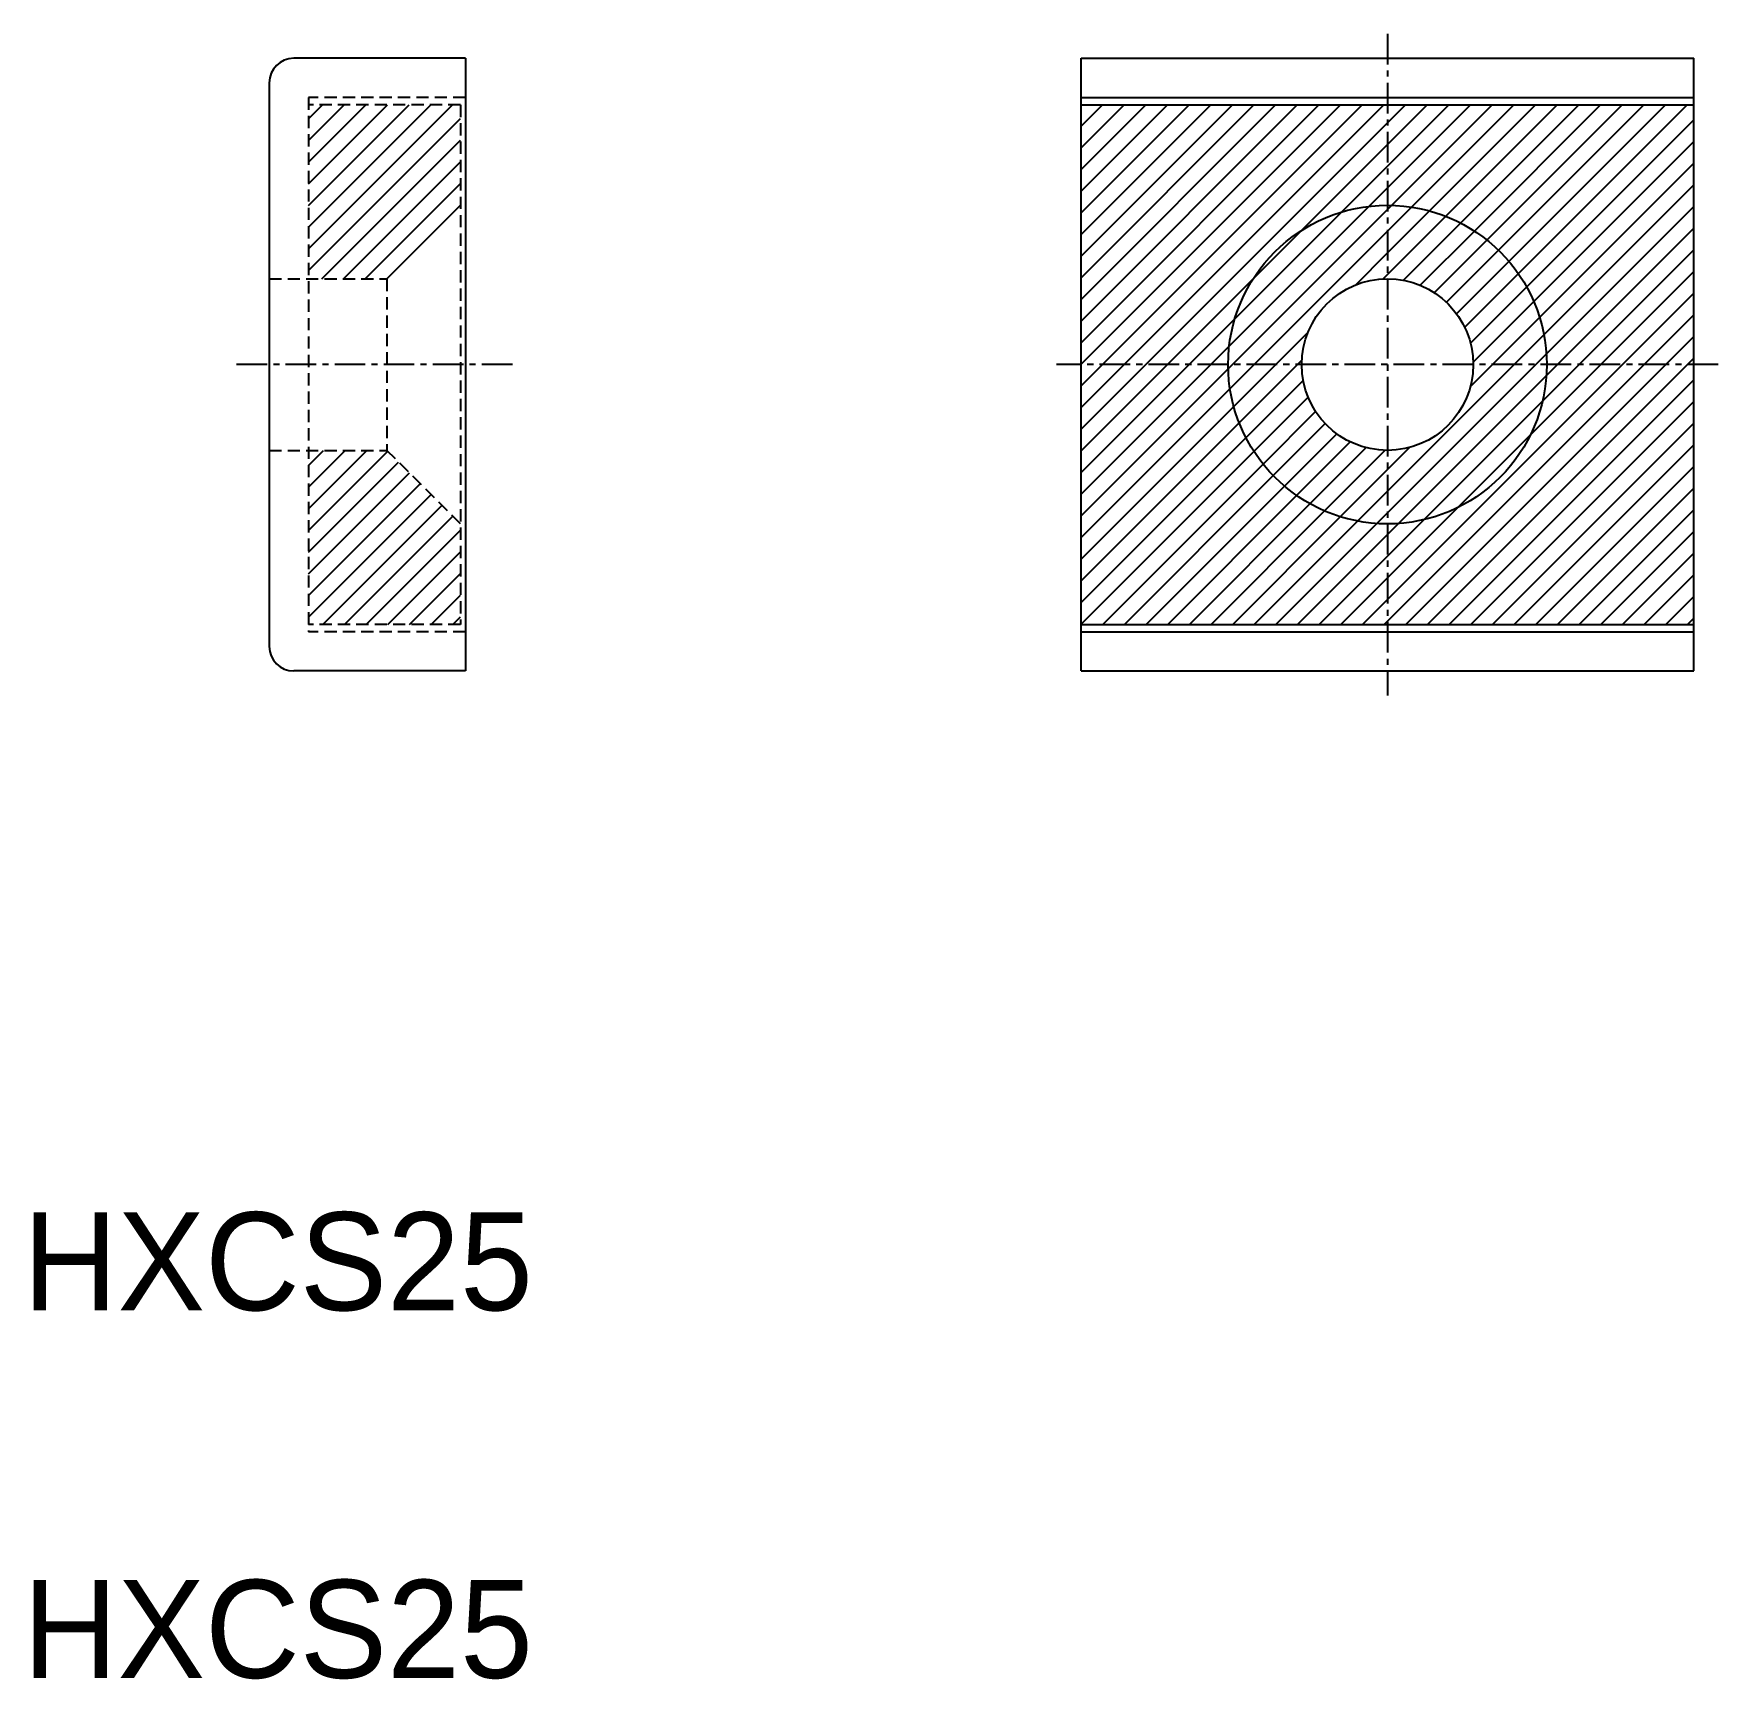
# Model space of a CAD drawing. Extents: x 263.7 to 332.4, y 113.1 to 180.3.
import ezdxf

# ---------------------------------------------------------------- set-up
doc = ezdxf.new("R2010")
doc.units = 0
doc.linetypes.add('CENTER', pattern=[2, 1.25, -0.25, 0.25, -0.25])
doc.linetypes.add('DASHED', pattern=[0.75, 0.5, -0.25])
doc.layers.get('0').update_dxf_attribs({"linetype": 'CONTINUOUS'})
doc.layers.add('CENTER', color=1, linetype='CENTER')

# ---------------------------------------------------------------- blocks, each defined once
blk = doc.blocks.new('*X14')
at = {"color": 0, "linetype": 'CONTINUOUS'}
for p, q in [((306.448, 166.795), (317.038, 177.384)), ((306.448, 167.678), (316.154, 177.384)), ((306.448, 168.562), (315.27, 177.384)), ((306.448, 169.446), (314.386, 177.384)), ((306.448, 170.33), (313.502, 177.384)), ((306.448, 171.214), (312.619, 177.384)), ((306.448, 172.098), (311.735, 177.384)), ((306.448, 172.982), (310.851, 177.384)), ((306.448, 173.866), (309.967, 177.384)), ((306.448, 174.749), (309.083, 177.384)), ((306.448, 175.633), (308.199, 177.384)), ((306.448, 176.517), (307.315, 177.384)), ((307.322, 166.784), (317.922, 177.384)), ((308.206, 166.784), (318.806, 177.384)), ((318.948, 173.991), (322.341, 177.384)), ((318.948, 174.875), (321.457, 177.384)), ((318.948, 175.759), (320.574, 177.384)), ((318.948, 176.643), (319.69, 177.384)), ((319.123, 173.282), (323.225, 177.384)), ((319.934, 173.209), (324.109, 177.384)), ((320.663, 173.054), (324.993, 177.384)), ((321.326, 172.834), (325.877, 177.384)), ((321.934, 172.558), (326.761, 177.384)), ((322.493, 172.233), (327.645, 177.384)), ((323.006, 171.862), (328.528, 177.384)), ((323.476, 171.448), (329.412, 177.384)), ((323.903, 170.991), (330.296, 177.384)), ((324.287, 170.492), (331.18, 177.384)), ((324.627, 169.947), (331.448, 176.768)), ((309.09, 166.784), (318.948, 176.643)), ((315.455, 172.266), (318.948, 175.759)), ((324.918, 169.355), (331.448, 175.885)), ((317.085, 173.012), (318.948, 174.875)), ((325.157, 168.709), (331.448, 175.001)), ((318.198, 173.241), (318.948, 173.991)), ((325.333, 168.002), (331.448, 174.117)), ((312.492, 167.535), (318.198, 173.241)), ((318.948, 173.107), (319.123, 173.282)), ((325.434, 167.218), (331.448, 173.233)), ((312.625, 166.784), (318.948, 173.107)), ((312.721, 168.648), (317.085, 173.012)), ((318.948, 172.223), (319.934, 173.209)), ((318.948, 171.34), (320.663, 173.054)), ((318.948, 170.456), (321.326, 172.834)), ((319.6, 170.223), (321.934, 172.558)), ((313.466, 170.277), (315.455, 172.266)), ((313.509, 166.784), (318.948, 172.223)), ((320.281, 170.021), (322.493, 172.233)), ((320.86, 169.716), (323.006, 171.862)), ((325.883, 166.784), (331.448, 172.349)), ((317.639, 170.03), (318.948, 171.34)), ((321.354, 169.326), (323.476, 171.448)), ((326.767, 166.784), (331.448, 171.465)), ((321.769, 168.857), (323.903, 170.991)), ((322.101, 168.305), (324.287, 170.492)), ((327.651, 166.784), (331.448, 170.581)), ((309.974, 166.784), (313.466, 170.277)), ((318.772, 170.28), (318.948, 170.456)), ((322.337, 167.658), (324.627, 169.947)), ((322.447, 166.883), (324.918, 169.355)), ((328.535, 166.784), (331.448, 169.697)), ((310.857, 166.784), (312.721, 168.648)), ((323.232, 166.784), (325.157, 168.709)), ((329.419, 166.784), (331.448, 168.814)), ((314.393, 166.784), (315.702, 168.094)), ((324.116, 166.784), (325.333, 168.002)), ((330.303, 166.784), (331.448, 167.93)), ((311.741, 166.784), (312.492, 167.535)), ((325, 166.784), (325.434, 167.218)), ((331.187, 166.784), (331.448, 167.046)), ((306.448, 161.491), (311.741, 166.784)), ((306.448, 162.375), (310.857, 166.784)), ((306.448, 163.259), (309.974, 166.784)), ((306.448, 164.143), (309.09, 166.784)), ((306.448, 165.027), (308.206, 166.784)), ((306.448, 165.911), (307.322, 166.784)), ((306.448, 160.607), (312.45, 166.61)), ((312.45, 166.61), (312.625, 166.784)), ((312.523, 165.799), (313.509, 166.784)), ((312.678, 165.07), (314.393, 166.784)), ((312.899, 164.406), (315.277, 166.784)), ((315.277, 166.784), (315.453, 166.96)), ((318.948, 156.314), (329.419, 166.784)), ((318.948, 157.197), (328.535, 166.784)), ((318.948, 160.733), (325, 166.784)), ((318.948, 161.617), (324.116, 166.784)), ((319.703, 156.184), (330.303, 166.784)), ((320.587, 156.184), (331.187, 166.784)), ((322.33, 165.883), (323.232, 166.784)), ((324.779, 163.912), (327.651, 166.784)), ((325.274, 165.291), (326.767, 166.784)), ((325.432, 166.333), (325.883, 166.784)), ((306.448, 159.723), (312.523, 165.799)), ((313.175, 163.798), (315.509, 166.133)), ((319.399, 160.3), (325.432, 166.333)), ((321.471, 156.184), (331.448, 166.162)), ((306.448, 158.84), (312.678, 165.07)), ((313.5, 163.24), (315.712, 165.452)), ((320.441, 160.458), (325.274, 165.291)), ((322.355, 156.184), (331.448, 165.278)), ((306.448, 157.956), (312.899, 164.406)), ((313.87, 162.726), (316.016, 164.872)), ((314.285, 162.257), (316.406, 164.378)), ((323.238, 156.184), (331.448, 164.394)), ((306.448, 157.072), (313.175, 163.798)), ((314.741, 161.829), (316.876, 163.964)), ((315.241, 161.445), (317.428, 163.632)), ((321.82, 160.953), (324.779, 163.912)), ((306.448, 156.188), (313.5, 163.24)), ((315.785, 161.106), (318.075, 163.395)), ((316.378, 160.814), (318.849, 163.286)), ((318.948, 162.501), (319.85, 163.403)), ((324.122, 156.184), (331.448, 163.51)), ((307.328, 156.184), (313.87, 162.726)), ((308.212, 156.184), (314.285, 162.257)), ((317.023, 160.576), (318.948, 162.501)), ((325.006, 156.184), (331.448, 162.626)), ((309.096, 156.184), (314.741, 161.829)), ((317.731, 160.399), (318.948, 161.617)), ((325.89, 156.184), (331.448, 161.742)), ((309.98, 156.184), (315.241, 161.445)), ((310.864, 156.184), (315.785, 161.106)), ((318.948, 158.081), (321.82, 160.953)), ((326.774, 156.184), (331.448, 160.859)), ((311.748, 156.184), (316.378, 160.814)), ((312.632, 156.184), (317.023, 160.576)), ((313.516, 156.184), (317.731, 160.399)), ((314.4, 156.184), (318.514, 160.299)), ((318.514, 160.299), (318.948, 160.733)), ((318.948, 158.965), (320.441, 160.458)), ((318.948, 159.849), (319.399, 160.3)), ((315.283, 156.184), (318.948, 159.849)), ((327.658, 156.184), (331.448, 159.975)), ((316.167, 156.184), (318.948, 158.965)), ((328.542, 156.184), (331.448, 159.091)), ((329.426, 156.184), (331.448, 158.207)), ((317.051, 156.184), (318.948, 158.081)), ((317.935, 156.184), (318.948, 157.197)), ((330.309, 156.184), (331.448, 157.323)), ((318.819, 156.184), (318.948, 156.314)), ((331.193, 156.184), (331.448, 156.439))]:
    blk.add_line(p, q, dxfattribs=at)
blk = doc.blocks.new('*X15')
at = {"color": 0, "linetype": 'CONTINUOUS'}
for p, q in [((274.923, 171.508), (280.799, 177.384)), ((274.923, 172.392), (279.915, 177.384)), ((274.923, 173.276), (279.031, 177.384)), ((274.923, 174.16), (278.147, 177.384)), ((274.923, 175.044), (277.263, 177.384)), ((274.923, 175.928), (276.379, 177.384)), ((274.923, 176.812), (275.495, 177.384)), ((274.923, 170.625), (281.123, 176.825)), ((275.467, 170.284), (281.123, 175.941)), ((276.35, 170.284), (281.123, 175.057)), ((277.234, 170.284), (281.123, 174.173)), ((278.118, 170.284), (281.123, 173.289)), ((274.923, 160.902), (277.305, 163.284)), ((274.923, 161.786), (276.421, 163.284)), ((274.923, 162.67), (275.538, 163.284)), ((274.923, 160.018), (278.156, 163.251)), ((274.923, 159.134), (278.598, 162.809)), ((274.923, 158.25), (279.04, 162.367)), ((274.923, 157.366), (279.482, 161.925)), ((274.923, 156.482), (279.924, 161.483)), ((275.509, 156.184), (280.366, 161.041)), ((276.393, 156.184), (280.808, 160.6)), ((277.276, 156.184), (281.123, 160.031)), ((278.16, 156.184), (281.123, 159.147)), ((279.044, 156.184), (281.123, 158.263)), ((279.928, 156.184), (281.123, 157.379)), ((280.812, 156.184), (281.123, 156.495))]:
    blk.add_line(p, q, dxfattribs=at)

msp = doc.modelspace()

# ---------------------------------------------------------------- linework, layer by layer
at = {"color": 7, "linetype": 'CONTINUOUS'}
for p, q in [((281.323, 179.284), (274.323, 179.284)), ((281.323, 179.284), (281.323, 154.284)), ((306.448, 154.284), (306.448, 179.284)), ((306.448, 179.284), (331.448, 179.284)), ((331.448, 154.284), (331.448, 179.284)), ((273.323, 178.284), (273.323, 155.284)), ((306.448, 177.684), (331.448, 177.684)), ((306.448, 177.384), (331.448, 177.384)), ((306.448, 156.184), (331.448, 156.184)), ((306.448, 155.884), (331.448, 155.884)), ((281.323, 154.284), (274.323, 154.284)), ((306.448, 154.284), (331.448, 154.284))]:
    msp.add_line(p, q, dxfattribs=at)
at = {"color": 3, "linetype": 'DASHED'}
for p, q in [((274.923, 177.684), (274.923, 155.884)), ((281.323, 177.684), (274.923, 177.684)), ((281.123, 177.384), (274.923, 177.384)), ((281.123, 177.384), (281.123, 156.184)), ((278.123, 170.284), (281.123, 173.284)), ((273.323, 170.284), (278.123, 170.284)), ((278.123, 170.284), (278.123, 163.284)), ((273.323, 163.284), (278.123, 163.284)), ((281.123, 160.284), (278.123, 163.284)), ((281.123, 156.184), (274.923, 156.184)), ((281.323, 155.884), (274.923, 155.884))]:
    msp.add_line(p, q, dxfattribs=at)
at = {"color": 7, "linetype": 'CONTINUOUS'}
for radius in [6.5, 3.5]:
    msp.add_circle((318.948, 166.784), radius, dxfattribs=at)
for centre, start, end in [((274.323, 178.284), 90, 180), ((274.323, 155.284), 180, 270)]:
    msp.add_arc(centre, 1, start, end, dxfattribs=at)
at = {"layer": 'CENTER', "color": 1, "linetype": 'CENTER'}
for p, q in [((318.948, 180.284), (318.948, 153.284)), ((283.24, 166.784), (271.823, 166.784)), ((332.448, 166.784), (305.448, 166.784))]:
    msp.add_line(p, q, dxfattribs=at)

# ---------------------------------------------------------------- block references
at = {"color": 3, "linetype": 'CONTINUOUS'}
for name in ['*X15', '*X14']:
    msp.add_blockref(name, (0, 0), dxfattribs=at)

# ---------------------------------------------------------------- texts
at = {"color": 7, "linetype": 'CONTINUOUS'}
for p in [(263.27, 128.199), (263.27, 113.199)]:
    msp.add_text('HXCS25', height=4, dxfattribs=at).set_placement(p)

doc.saveas('drawing.dxf')
